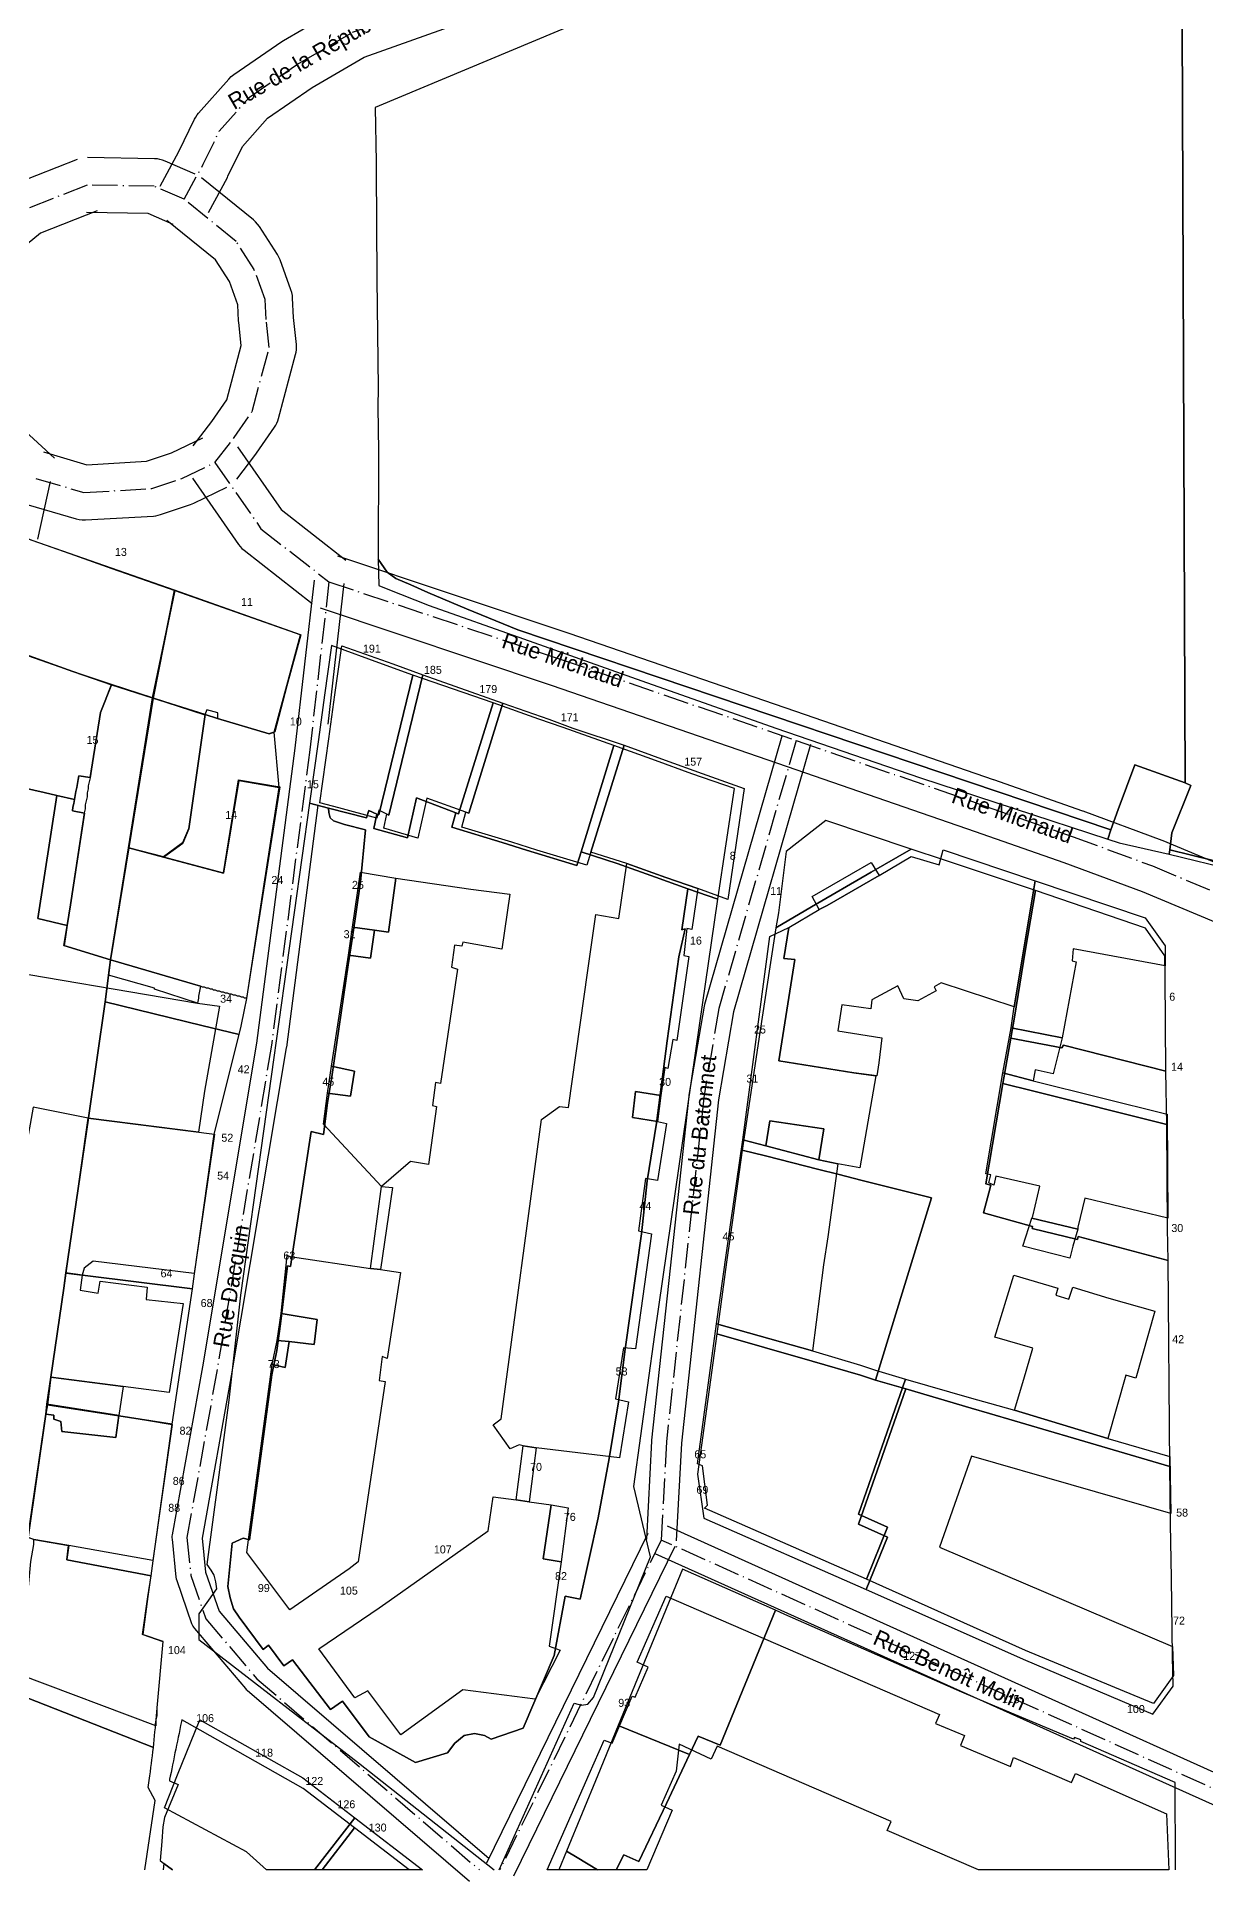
# Model space of a CAD drawing. Header units: metres. Extents: x 1927837 to 1929083, y 4266568 to 4267119.
# Drawn here: x 1928089.3 to 1928206.1, y 4266568.9 to 4266753.3 of the extents above; entities that cross this region are included whole.
import ezdxf
from ezdxf.enums import TextEntityAlignment as Align

# ---------------------------------------------------------------- set-up
doc = ezdxf.new("R2010")
doc.units = ezdxf.units.M
doc.linetypes.add('DASHDOT', pattern=[3.556, 2.54, -0.508, 0, -0.508])
for name, color, linetype in [('BAT_BATI', 8, 'CONTINUOUS'), ('CAD_LIMITE', 94, 'CONTINUOUS'), ('TXT_ADRESSE', 8, 'CONTINUOUS'), ('TXT_VOIE', 7, 'CONTINUOUS'), ('VOI_AXE', 1, 'DASHDOT'), ('VOI_BORDURE', 7, 'CONTINUOUS')]:
    doc.layers.add(name, color=color, linetype=linetype)

msp = doc.modelspace()

# ---------------------------------------------------------------- linework, layer by layer
at = {"layer": 'BAT_BATI'}
for points in [[(1928088.9, 4266702.96), (1928092.6, 4266701.66), (1928096.8, 4266700.16), (1928103.11, 4266697.95), (1928100.89, 4266687.24), (1928096.79, 4266688.55), (1928092.89, 4266689.85), (1928087.19, 4266691.86), (1928085.59, 4266692.46), (1928083.49, 4266693.06), (1928085.5, 4266703.37), (1928085.7, 4266703.37), (1928086.1, 4266704.07)], [(1928115.71, 4266693.53), (1928114.31, 4266688.43), (1928113.1, 4266683.83), (1928112.5, 4266683.63), (1928107.4, 4266685.13), (1928107.4, 4266685.73), (1928106.3, 4266686.04), (1928106.1, 4266685.54), (1928100.89, 4266687.24), (1928103.11, 4266697.95)], [(1928123.5, 4266676.01), (1928123.3, 4266675.21), (1928119.5, 4266676.22), (1928117.6, 4266676.72), (1928118.5, 4266683.12), (1928119.11, 4266687.52), (1928119.81, 4266692.43), (1928124.92, 4266690.62), (1928127.92, 4266689.52), (1928124.5, 4266675.51), (1928124.3, 4266675.61)], [(1928100.89, 4266687.24), (1928100.49, 4266684.74), (1928098.48, 4266672.23), (1928096.67, 4266661.03), (1928092.06, 4266662.43), (1928092.67, 4266666.53), (1928094.08, 4266675.74), (1928094.18, 4266676.14), (1928094.18, 4266676.54), (1928094.28, 4266676.94), (1928094.38, 4266677.34), (1928094.38, 4266677.74), (1928094.48, 4266678.14), (1928094.48, 4266678.44), (1928094.58, 4266678.84), (1928094.68, 4266679.24), (1928095.69, 4266685.74), (1928096.79, 4266688.55)], [(1928135.92, 4266686.71), (1928132.51, 4266675.7), (1928132.21, 4266675.8), (1928128.31, 4266677.21), (1928127.4, 4266673.21), (1928124, 4266674.21), (1928124.3, 4266675.61), (1928124.5, 4266675.51), (1928127.92, 4266689.52)], [(1928106.1, 4266685.54), (1928104.48, 4266674.13), (1928103.88, 4266672.73), (1928101.98, 4266671.33), (1928098.48, 4266672.23), (1928100.49, 4266684.74), (1928100.89, 4266687.24)], [(1928140.52, 4266685.1), (1928142.92, 4266684.2), (1928148.03, 4266682.49), (1928144.71, 4266671.79), (1928144.31, 4266670.49), (1928139.31, 4266671.99), (1928136.81, 4266672.8), (1928131.81, 4266674.3), (1928132.21, 4266675.8), (1928132.51, 4266675.7), (1928135.92, 4266686.71)], [(1928152.13, 4266680.99), (1928155.83, 4266679.68), (1928160.03, 4266678.18), (1928158.42, 4266667.07), (1928155.42, 4266668.17), (1928152.22, 4266669.28), (1928148.32, 4266670.68), (1928144.71, 4266671.79), (1928148.03, 4266682.49)], [(1928101.98, 4266671.33), (1928107.98, 4266669.72), (1928109.49, 4266679.03), (1928113.6, 4266678.32), (1928112.09, 4266668.62), (1928110.27, 4266657.21), (1928110.07, 4266657.21), (1928109.97, 4266657.31), (1928109.77, 4266657.31), (1928109.57, 4266657.41), (1928109.37, 4266657.41), (1928109.17, 4266657.51), (1928108.97, 4266657.51), (1928108.77, 4266657.61), (1928108.57, 4266657.61), (1928108.37, 4266657.71), (1928108.17, 4266657.71), (1928107.97, 4266657.81), (1928107.77, 4266657.81), (1928107.57, 4266657.91), (1928107.37, 4266657.91), (1928107.17, 4266658.01), (1928106.97, 4266658.01), (1928106.87, 4266658.11), (1928106.67, 4266658.11), (1928106.47, 4266658.21), (1928106.27, 4266658.21), (1928106.07, 4266658.31), (1928105.87, 4266658.31), (1928105.67, 4266658.41), (1928096.67, 4266661.03), (1928098.48, 4266672.23)], [(1928189.15, 4266668.94), (1928188.14, 4266662.94), (1928187.03, 4266656.34), (1928179.73, 4266658.75), (1928179.03, 4266658.35), (1928179.23, 4266657.95), (1928177.42, 4266656.95), (1928176.02, 4266657.15), (1928175.42, 4266658.45), (1928172.82, 4266657.05), (1928172.72, 4266656.15), (1928169.82, 4266656.55), (1928169.42, 4266653.95), (1928173.82, 4266653.25), (1928173.52, 4266650.75), (1928173.31, 4266649.44), (1928171.01, 4266649.75), (1928163.51, 4266650.95), (1928165.12, 4266661.06), (1928164.02, 4266661.16), (1928164.52, 4266664.26), (1928167.53, 4266666.06), (1928168.33, 4266666.46), (1928173.53, 4266669.46), (1928176.74, 4266671.36), (1928179.54, 4266670.55), (1928179.94, 4266672.05)], [(1928152.22, 4266669.28), (1928155.42, 4266668.17), (1928154.81, 4266664.07), (1928154.31, 4266664.17), (1928154.01, 4266661.47), (1928154.51, 4266661.37), (1928153.3, 4266652.97), (1928152.9, 4266653.07), (1928152.4, 4266650.16), (1928152.1, 4266650.26), (1928151.7, 4266647.46), (1928149.19, 4266647.87), (1928148.89, 4266645.26), (1928151.39, 4266644.86), (1928152.29, 4266644.66), (1928151.39, 4266638.96), (1928150.19, 4266639.16), (1928149.48, 4266633.95), (1928150.78, 4266633.65), (1928149.17, 4266622.15), (1928147.97, 4266622.25), (1928147.16, 4266617.14), (1928148.46, 4266616.84), (1928147.56, 4266611.24), (1928139.25, 4266612.25), (1928137.95, 4266612.45), (1928137.55, 4266612.55), (1928136.65, 4266612.15), (1928134.95, 4266614.55), (1928135.75, 4266615.15), (1928139.78, 4266645.07), (1928141.59, 4266646.37), (1928142.49, 4266646.27), (1928144.4, 4266659.98), (1928145.21, 4266665.58), (1928147.51, 4266665.18), (1928148.32, 4266670.68)], [(1928166.83, 4266667.36), (1928172.73, 4266670.76), (1928173.53, 4266669.46), (1928168.33, 4266666.46), (1928167.53, 4266666.06)], [(1928132.7, 4266668.1), (1928136.6, 4266667.59), (1928135.8, 4266662.09), (1928131.9, 4266662.79), (1928131.8, 4266662.39), (1928131.09, 4266662.49), (1928130.79, 4266660.29), (1928131.39, 4266660.09), (1928129.68, 4266648.68), (1928129.18, 4266648.78), (1928128.88, 4266646.48), (1928129.28, 4266646.38), (1928128.47, 4266640.58), (1928126.67, 4266640.88), (1928123.77, 4266638.38), (1928117.97, 4266644.59), (1928118.37, 4266647.69), (1928120.67, 4266647.39), (1928121.07, 4266649.89), (1928118.77, 4266650.4), (1928120.49, 4266661.5), (1928122.69, 4266661.2), (1928123.09, 4266664), (1928124.49, 4266663.8), (1928125.2, 4266669.2)], [(1928125.2, 4266669.2), (1928124.49, 4266663.8), (1928123.09, 4266664), (1928120.89, 4266664.31), (1928121.69, 4266669.81)], [(1928200.15, 4266665.23), (1928202.15, 4266662.43), (1928202.15, 4266660.43), (1928192.94, 4266662.13), (1928192.84, 4266660.93), (1928193.24, 4266660.83), (1928191.83, 4266653.23), (1928186.73, 4266654.23), (1928187.03, 4266656.34), (1928188.14, 4266662.94), (1928189.15, 4266668.94)], [(1928123.09, 4266664), (1928122.69, 4266661.2), (1928120.49, 4266661.5), (1928120.89, 4266664.31)], [(1928162.62, 4266663.36), (1928164.52, 4266664.26), (1928164.02, 4266661.16), (1928165.12, 4266661.06), (1928163.51, 4266650.95), (1928171.01, 4266649.75), (1928173.21, 4266649.44), (1928171.6, 4266640.24), (1928169.4, 4266640.64), (1928167.5, 4266641.04), (1928168.01, 4266644.14), (1928162.6, 4266644.95), (1928162.2, 4266642.45), (1928159.9, 4266643.05)], [(1928105.67, 4266658.41), (1928105.47, 4266657.41), (1928105.47, 4266657.21), (1928105.37, 4266656.71), (1928101.07, 4266658.12), (1928101.07, 4266658.22), (1928096.46, 4266659.52), (1928096.67, 4266661.03)], [(1928105.46, 4266643.8), (1928094.45, 4266645.21), (1928088.95, 4266646.32), (1928084.32, 4266620.3), (1928086.12, 4266620.1), (1928085.31, 4266614.8), (1928076.31, 4266616.51), (1928077.21, 4266621.31), (1928075.81, 4266621.51), (1928081.05, 4266652.53), (1928081.85, 4266652.23), (1928083.36, 4266660.44), (1928105.37, 4266656.71), (1928107.57, 4266656.41), (1928106.06, 4266647.91)], [(1928191.83, 4266653.23), (1928190.93, 4266649.63), (1928189.13, 4266650.03), (1928188.93, 4266648.93), (1928185.92, 4266649.73), (1928186.73, 4266654.23)], [(1928121.07, 4266649.89), (1928120.67, 4266647.39), (1928118.37, 4266647.69), (1928118.77, 4266650.4)], [(1928188.93, 4266648.93), (1928202.33, 4266645.61), (1928202.42, 4266635.21), (1928194.12, 4266637.21), (1928193.42, 4266634.31), (1928193.42, 4266634.11), (1928188.81, 4266635.22), (1928188.91, 4266635.42), (1928189.62, 4266638.42), (1928185.21, 4266639.42), (1928185.01, 4266638.52), (1928184.51, 4266638.73), (1928184.71, 4266639.53), (1928184.21, 4266639.63), (1928185.92, 4266649.73)], [(1928151.7, 4266647.46), (1928151.39, 4266644.86), (1928148.89, 4266645.26), (1928149.19, 4266647.87)], [(1928105.04, 4266629.69), (1928094.94, 4266630.9), (1928094.04, 4266630.2), (1928093.83, 4266629.5), (1928092.23, 4266629.71), (1928094.45, 4266645.21), (1928107.06, 4266643.6)], [(1928168.01, 4266644.14), (1928167.5, 4266641.04), (1928162.2, 4266642.45), (1928162.6, 4266644.95)], [(1928162.2, 4266642.45), (1928167.5, 4266641.04), (1928169.4, 4266640.64), (1928168.4, 4266633.34), (1928167.99, 4266630.53), (1928166.88, 4266621.93), (1928157.28, 4266624.64), (1928158.29, 4266631.74), (1928158.69, 4266634.55), (1928159.9, 4266643.05)], [(1928124.87, 4266638.28), (1928123.66, 4266630.08), (1928122.66, 4266630.18), (1928123.77, 4266638.38)], [(1928193.42, 4266634.11), (1928192.91, 4266632.41), (1928192.61, 4266631.21), (1928187.91, 4266632.42), (1928188.81, 4266635.22)], [(1928114.65, 4266631.39), (1928122.66, 4266630.18), (1928123.66, 4266630.08), (1928125.66, 4266629.77), (1928124.35, 4266621.17), (1928123.85, 4266621.37), (1928123.55, 4266618.97), (1928124.15, 4266618.87), (1928121.43, 4266600.86), (1928120.53, 4266600.16), (1928114.62, 4266596.06), (1928110.32, 4266601.77), (1928110.62, 4266604.07), (1928112.84, 4266620.58), (1928114.14, 4266620.28), (1928114.54, 4266622.88), (1928117.05, 4266622.58), (1928117.35, 4266625.08), (1928113.75, 4266625.68), (1928114.35, 4266631.49)], [(1928093.83, 4266629.5), (1928093.63, 4266628), (1928095.43, 4266627.7), (1928095.64, 4266628.9), (1928100.34, 4266628.3), (1928100.24, 4266627.09), (1928103.94, 4266626.69), (1928102.53, 4266617.79), (1928097.93, 4266618.39), (1928090.72, 4266619.3), (1928092.03, 4266628.2), (1928092.23, 4266629.71)], [(1928188, 4266619.11), (1928188.9, 4266622.21), (1928185.1, 4266623.31), (1928187.01, 4266629.52), (1928191.41, 4266628.21), (1928191.21, 4266627.51), (1928192.51, 4266627.11), (1928192.91, 4266628.31), (1928196.51, 4266627.2), (1928201.11, 4266625.9), (1928199.21, 4266619.2), (1928198.21, 4266619.5), (1928196.4, 4266613.19), (1928187.09, 4266616)], [(1928117.35, 4266625.08), (1928117.05, 4266622.58), (1928114.54, 4266622.88), (1928113.34, 4266622.98), (1928113.75, 4266625.68)], [(1928166.88, 4266621.93), (1928171.69, 4266620.52), (1928173.19, 4266620.02), (1928176.19, 4266619.12), (1928171.47, 4266605.61), (1928174.37, 4266604.31), (1928172.27, 4266599.11), (1928156.06, 4266606.23), (1928156.36, 4266606.53), (1928155.86, 4266610.43), (1928155.36, 4266610.63), (1928157.28, 4266624.64)], [(1928114.54, 4266622.88), (1928114.14, 4266620.28), (1928112.84, 4266620.58), (1928113.34, 4266622.98)], [(1928097.93, 4266618.39), (1928097.52, 4266615.49), (1928090.32, 4266616.6), (1928090.72, 4266619.3)], [(1928182.79, 4266617.21), (1928184.59, 4266616.71), (1928187.09, 4266616), (1928196.4, 4266613.19), (1928202.6, 4266611.39), (1928202.7, 4266605.68), (1928182.79, 4266611.41), (1928179.58, 4266602.3), (1928202.88, 4266592.37), (1928202.98, 4266589.47), (1928200.98, 4266586.67), (1928188.17, 4266591.99), (1928172.27, 4266599.11), (1928174.37, 4266604.31), (1928171.47, 4266605.61), (1928176.19, 4266619.12)], [(1928091.02, 4266615.5), (1928091.02, 4266615.1), (1928091.72, 4266614.89), (1928091.82, 4266613.89), (1928097.22, 4266613.29), (1928097.52, 4266615.49), (1928102.83, 4266614.58), (1928100.91, 4266600.97), (1928092.51, 4266602.48), (1928089.01, 4266603.09), (1928088.41, 4266603.29), (1928090.22, 4266615.6)], [(1928097.52, 4266615.49), (1928097.22, 4266613.29), (1928091.82, 4266613.89), (1928091.72, 4266614.89), (1928091.02, 4266615.1), (1928091.02, 4266615.5), (1928090.22, 4266615.6), (1928090.32, 4266616.6)], [(1928138.55, 4266606.84), (1928137.25, 4266607.04), (1928137.95, 4266612.45), (1928139.25, 4266612.25)], [(1928137.25, 4266607.04), (1928138.55, 4266606.84), (1928140.75, 4266606.54), (1928139.94, 4266601.14), (1928141.74, 4266600.84), (1928140.54, 4266592.43), (1928141.64, 4266592.03), (1928139.13, 4266587.13), (1928131.92, 4266588.04), (1928125.72, 4266583.54), (1928122.42, 4266587.94), (1928121.12, 4266587.25), (1928117.52, 4266592.15), (1928123.53, 4266596.25), (1928124.53, 4266596.95), (1928134.44, 4266603.95), (1928134.95, 4266607.35)], [(1928142.45, 4266606.24), (1928141.74, 4266600.84), (1928139.94, 4266601.14), (1928140.75, 4266606.54)], [(1928092.51, 4266602.48), (1928092.31, 4266601.08), (1928100.71, 4266599.47), (1928100.41, 4266597.37), (1928099.91, 4266593.57), (1928101.91, 4266592.87), (1928101.3, 4266586.26), (1928101.3, 4266585.86), (1928101.3, 4266585.46), (1928101.2, 4266585.06), (1928101.2, 4266584.66), (1928101.2, 4266584.46), (1928087.59, 4266589.58), (1928087.49, 4266589.58), (1928088.4, 4266597.58), (1928088.7, 4266600.89), (1928089.01, 4266602.59), (1928089.01, 4266603.09)], [(1928174.75, 4266574.88), (1928157.34, 4266582.41), (1928156.74, 4266581.11), (1928153.54, 4266582.61), (1928153.23, 4266579.91), (1928151.73, 4266576.51), (1928152.83, 4266576.01), (1928150.3, 4266570.06), (1928140.33, 4266570.06), (1928144.53, 4266579.62), (1928146.03, 4266583.02), (1928146.83, 4266582.72), (1928148.84, 4266587.42), (1928149.14, 4266587.32), (1928150.44, 4266590.32), (1928149.34, 4266590.82), (1928152.25, 4266597.42), (1928179.56, 4266585.59), (1928179.16, 4266584.69), (1928182.06, 4266583.48), (1928181.66, 4266582.48), (1928186.66, 4266580.38), (1928186.96, 4266581.28), (1928192.76, 4266578.77), (1928193.16, 4266579.67), (1928202.27, 4266575.66), (1928202.52, 4266570.06), (1928183.49, 4266570.06), (1928174.34, 4266573.98)], [(1928115.9, 4266579.24), (1928121.1, 4266575.24), (1928117.07, 4266570.06), (1928112.27, 4266570.06), (1928110.29, 4266571.84), (1928102.09, 4266576.25), (1928103.39, 4266579.56), (1928105.6, 4266585.06)], [(1928127.86, 4266570.06), (1928117.07, 4266570.06), (1928121.1, 4266575.24)]]:
    msp.add_lwpolyline(points, close=True, dxfattribs=at)
at = {"layer": 'CAD_LIMITE'}
for points in [[(1928208.03, 4266768.2), (1928207.87, 4266771.79), (1928207.61, 4266781.55), (1928203.74, 4266779.92), (1928204.15, 4266678.74), (1928204.7, 4266678.46), (1928202.8, 4266673.73), (1928202.61, 4266672.03), (1928209.1, 4266670.44), (1928208.95, 4266671.95), (1928208.43, 4266717.94), (1928208.4, 4266722.54), (1928208.03, 4266768.2)], [(1928204.15, 4266678.74), (1928203.74, 4266779.92), (1928197.37, 4266777.18), (1928174.46, 4266767.64), (1928159.05, 4266761.2), (1928148.1, 4266756.67), (1928123.15, 4266746.26), (1928123.23, 4266740.79), (1928123.25, 4266740.08), (1928123.31, 4266729.09), (1928123.43, 4266718.22), (1928123.41, 4266716.32), (1928123.46, 4266711.89), (1928123.43, 4266701.09), (1928124.33, 4266699.78), (1928125.21, 4266699.16), (1928126.7, 4266698.53), (1928128.4, 4266697.77), (1928132.26, 4266696.14), (1928137.42, 4266694.02), (1928196.72, 4266674.02), (1928197.45, 4266676.07), (1928199.11, 4266680.53), (1928204.15, 4266678.74)], [(1928096.76, 4266688.53), (1928100.94, 4266687.2), (1928103.09, 4266697.98), (1928096.76, 4266700.19), (1928092.56, 4266701.67), (1928088.85, 4266702.97), (1928086.07, 4266704.03), (1928085.74, 4266703.36), (1928085.49, 4266703.32), (1928083.53, 4266693.09), (1928085.61, 4266692.41), (1928087.23, 4266691.89), (1928092.91, 4266689.88), (1928096.76, 4266688.53)], [(1928196.72, 4266674.02), (1928137.42, 4266694.02), (1928132.26, 4266696.14), (1928128.4, 4266697.77), (1928126.7, 4266698.53), (1928125.21, 4266699.16), (1928124.33, 4266699.78), (1928123.43, 4266701.09), (1928123.51, 4266698.46), (1928124.24, 4266698.16), (1928128.54, 4266696.47), (1928137.97, 4266693.13), (1928149.81, 4266688.94), (1928163.21, 4266684.2), (1928177.68, 4266679.22), (1928196.41, 4266673.1), (1928196.72, 4266674.02)], [(1928106.14, 4266685.56), (1928107.39, 4266685.18), (1928112.53, 4266683.63), (1928113.05, 4266683.81), (1928114.3, 4266688.47), (1928115.68, 4266693.54), (1928103.09, 4266697.98), (1928100.94, 4266687.2), (1928106.14, 4266685.56)], [(1928118.46, 4266676.21), (1928122.29, 4266675.25), (1928122.51, 4266675.97), (1928123.3, 4266675.61), (1928123.52, 4266675.53), (1928126.9, 4266689.51), (1928123.89, 4266690.61), (1928118.78, 4266692.46), (1928118.08, 4266687.49), (1928117.47, 4266683.08), (1928116.59, 4266676.7), (1928118.46, 4266676.21)], [(1928096.76, 4266688.53), (1928092.91, 4266689.88), (1928087.23, 4266691.89), (1928086.28, 4266686.23), (1928084.84, 4266678.94), (1928090.03, 4266677.77), (1928091.32, 4266677.47), (1928093.08, 4266677.07), (1928093.15, 4266677.46), (1928093.22, 4266677.86), (1928093.3, 4266678.26), (1928093.37, 4266678.67), (1928093.44, 4266679.06), (1928093.51, 4266679.43), (1928094.64, 4266679.27), (1928095.66, 4266685.78), (1928096.76, 4266688.53)], [(1928096.76, 4266688.53), (1928095.66, 4266685.78), (1928094.64, 4266679.27), (1928093.51, 4266679.43), (1928093.44, 4266679.06), (1928093.37, 4266678.67), (1928093.3, 4266678.26), (1928093.22, 4266677.86), (1928093.15, 4266677.46), (1928093.08, 4266677.07), (1928093, 4266676.67), (1928092.92, 4266676.29), (1928092.87, 4266675.95), (1928094.08, 4266675.71), (1928092.66, 4266666.55), (1928092.33, 4266664.47), (1928092.02, 4266662.46), (1928096.67, 4266661.03), (1928098.5, 4266672.22), (1928100.53, 4266684.72), (1928100.94, 4266687.2), (1928096.76, 4266688.53)], [(1928123.3, 4266675.61), (1928123, 4266674.18), (1928126.37, 4266673.23), (1928127.29, 4266677.23), (1928131.21, 4266675.75), (1928131.47, 4266675.65), (1928134.94, 4266686.73), (1928126.9, 4266689.51), (1928123.52, 4266675.53), (1928123.3, 4266675.61)], [(1928106.14, 4266685.56), (1928100.94, 4266687.2), (1928100.53, 4266684.72), (1928098.5, 4266672.22), (1928101.97, 4266671.29), (1928103.92, 4266672.71), (1928104.5, 4266674.12), (1928106.14, 4266685.56)], [(1928131.21, 4266675.75), (1928130.8, 4266674.31), (1928135.84, 4266672.77), (1928138.28, 4266672.01), (1928143.32, 4266670.47), (1928143.75, 4266671.82), (1928147, 4266682.45), (1928141.95, 4266684.25), (1928139.5, 4266685.11), (1928134.94, 4266686.73), (1928131.47, 4266675.65), (1928131.21, 4266675.75)], [(1928106.14, 4266685.56), (1928104.5, 4266674.12), (1928103.92, 4266672.71), (1928101.97, 4266671.29), (1928107.96, 4266669.71), (1928109.52, 4266678.98), (1928113.55, 4266678.28), (1928113.05, 4266683.81), (1928112.53, 4266683.63), (1928107.39, 4266685.18), (1928106.14, 4266685.56)], [(1928143.75, 4266671.82), (1928147.34, 4266670.66), (1928151.18, 4266669.3), (1928154.42, 4266668.14), (1928157.4, 4266667.09), (1928159.06, 4266678.17), (1928154.82, 4266679.64), (1928151.16, 4266680.96), (1928147, 4266682.45), (1928143.75, 4266671.82)], [(1928204.15, 4266678.74), (1928199.11, 4266680.53), (1928197.45, 4266676.07), (1928196.72, 4266674.02), (1928196.41, 4266673.1), (1928197.53, 4266672.75), (1928202.54, 4266671.6), (1928202.61, 4266672.03), (1928202.8, 4266673.73), (1928204.7, 4266678.46), (1928204.15, 4266678.74)], [(1928088.43, 4266603.3), (1928090.22, 4266615.61), (1928090.36, 4266616.56), (1928090.71, 4266619.31), (1928092, 4266628.22), (1928092.21, 4266629.74), (1928094.46, 4266645.23), (1928096.15, 4266656.84), (1928096.48, 4266659.48), (1928096.67, 4266661.03), (1928092.02, 4266662.46), (1928092.33, 4266664.47), (1928089.4, 4266665.16), (1928091.32, 4266677.47), (1928090.03, 4266677.77), (1928084.84, 4266678.94)], [(1928091.32, 4266677.47), (1928089.4, 4266665.16), (1928092.33, 4266664.47), (1928092.66, 4266666.55), (1928094.08, 4266675.71), (1928092.87, 4266675.95), (1928092.92, 4266676.29), (1928093, 4266676.67), (1928093.08, 4266677.07), (1928091.32, 4266677.47)], [(1928096.15, 4266656.84), (1928105.82, 4266654.46), (1928109.53, 4266653.56), (1928109.75, 4266654.4), (1928110.08, 4266656.04), (1928110.32, 4266657.18), (1928112.05, 4266668.6), (1928113.55, 4266678.28), (1928109.52, 4266678.98), (1928107.96, 4266669.71), (1928101.97, 4266671.29), (1928098.5, 4266672.22), (1928096.67, 4266661.03), (1928096.48, 4266659.48), (1928096.15, 4266656.84)], [(1928118.46, 4266676.21), (1928116.59, 4266676.7), (1928109.68, 4266627.51), (1928108.52, 4266617.02), (1928106.32, 4266600.57), (1928106.71, 4266600.01), (1928107.01, 4266599.5), (1928107.16, 4266598.84), (1928107.28, 4266598.15), (1928105.52, 4266595.65), (1928105.52, 4266593.07), (1928121.46, 4266580.76), (1928135.03, 4266570.06)], [(1928118.46, 4266676.21), (1928118.5, 4266675.76), (1928118.65, 4266675.24), (1928118.98, 4266674.92), (1928120.08, 4266674.58), (1928122.19, 4266674.05), (1928121.66, 4266668.83), (1928120.86, 4266663.29), (1928120.44, 4266660.53), (1928118.8, 4266649.35), (1928118.37, 4266646.73), (1928117.97, 4266643.58), (1928116.73, 4266643.86), (1928114.67, 4266630.38), (1928114.37, 4266630.45), (1928113.69, 4266624.63), (1928113.32, 4266621.98), (1928112.81, 4266619.53), (1928110.59, 4266603.04), (1928109.93, 4266603.23), (1928108.83, 4266602.73), (1928108.41, 4266598.39), (1928108.63, 4266597.26), (1928108.99, 4266596.14), (1928109.53, 4266595.31), (1928111.95, 4266592.08), (1928112.48, 4266592.52), (1928114.02, 4266590.44), (1928114.87, 4266591.06), (1928118.67, 4266586.1), (1928119.87, 4266586.92), (1928122.54, 4266583.36), (1928127.17, 4266580.8), (1928130.36, 4266581.76), (1928131.12, 4266582.73), (1928132.03, 4266583.48), (1928133.09, 4266583.68), (1928134.09, 4266583.49), (1928134.75, 4266583.12), (1928137.95, 4266584.21), (1928141.04, 4266591.49), (1928142.15, 4266597.41), (1928143.64, 4266597.13), (1928145.45, 4266605.26), (1928146.53, 4266611.19), (1928147.47, 4266616.84), (1928148.15, 4266622.12), (1928149.76, 4266633.65), (1928150.35, 4266638.95), (1928151.27, 4266644.7), (1928152.33, 4266652.93), (1928153.5, 4266661.35), (1928154.15, 4266664.12), (1928153.81, 4266664.04), (1928154.42, 4266668.14), (1928151.18, 4266669.3), (1928147.34, 4266670.66), (1928143.75, 4266671.82), (1928143.32, 4266670.47), (1928138.28, 4266672.01), (1928135.84, 4266672.77), (1928130.8, 4266674.31), (1928131.21, 4266675.75), (1928127.29, 4266677.23), (1928126.37, 4266673.23), (1928123, 4266674.18), (1928123.3, 4266675.61), (1928122.51, 4266675.97), (1928122.29, 4266675.25), (1928118.46, 4266676.21)], [(1928135.55, 4266570.06), (1928143.04, 4266586.73), (1928143.76, 4266586.51), (1928144.41, 4266586.62), (1928144.98, 4266587.27), (1928150.67, 4266601.34), (1928149, 4266608.39), (1928151.1, 4266623.58), (1928155.57, 4266654.47), (1928157.4, 4266667.09), (1928154.42, 4266668.14), (1928153.81, 4266664.04), (1928154.15, 4266664.12), (1928153.5, 4266661.35), (1928152.33, 4266652.93), (1928151.27, 4266644.7), (1928150.35, 4266638.95), (1928149.76, 4266633.65), (1928148.15, 4266622.12), (1928147.47, 4266616.84), (1928146.53, 4266611.19), (1928145.45, 4266605.26), (1928143.64, 4266597.13), (1928142.15, 4266597.41), (1928141.04, 4266591.49), (1928137.95, 4266584.21), (1928134.75, 4266583.12), (1928134.09, 4266583.49), (1928133.09, 4266583.68), (1928132.03, 4266583.48), (1928131.12, 4266582.73), (1928130.36, 4266581.76), (1928127.17, 4266580.8), (1928122.54, 4266583.36), (1928119.87, 4266586.92), (1928118.67, 4266586.1), (1928114.87, 4266591.06), (1928114.02, 4266590.44), (1928112.48, 4266592.52), (1928111.95, 4266592.08), (1928109.53, 4266595.31), (1928108.99, 4266596.14), (1928108.63, 4266597.26), (1928108.41, 4266598.39), (1928108.83, 4266602.73), (1928109.93, 4266603.23), (1928110.59, 4266603.04), (1928112.81, 4266619.53), (1928113.32, 4266621.98), (1928113.69, 4266624.63), (1928114.37, 4266630.45), (1928114.67, 4266630.38), (1928116.73, 4266643.86), (1928117.97, 4266643.58), (1928118.37, 4266646.73), (1928118.8, 4266649.35), (1928120.44, 4266660.53), (1928120.86, 4266663.29), (1928121.66, 4266668.83), (1928122.19, 4266674.05), (1928120.08, 4266674.58), (1928118.98, 4266674.92), (1928118.65, 4266675.24), (1928118.5, 4266675.76), (1928118.46, 4266676.21)], [(1928163.22, 4266664.25), (1928166.78, 4266666.34), (1928172.75, 4266669.79), (1928176.74, 4266672.11), (1928168.21, 4266674.97), (1928164.25, 4266671.86), (1928163.46, 4266665.75), (1928163.22, 4266664.25)], [(1928176.2, 4266618.14), (1928182.75, 4266616.22), (1928184.58, 4266615.68), (1928187.06, 4266614.95), (1928196.37, 4266612.22), (1928202.6, 4266610.39), (1928202.43, 4266630.98), (1928193.43, 4266633.36), (1928193.37, 4266633.07), (1928188.83, 4266634.19), (1928188.87, 4266634.37), (1928183.99, 4266635.75), (1928184.5, 4266637.73), (1928184.71, 4266638.52), (1928184.21, 4266638.63), (1928185.92, 4266648.68), (1928186.71, 4266653.21), (1928187.07, 4266655.3), (1928188.15, 4266661.89), (1928189.16, 4266667.96), (1928179.96, 4266671.04), (1928176.74, 4266672.11), (1928172.75, 4266669.79), (1928166.78, 4266666.34), (1928163.22, 4266664.25), (1928162.62, 4266660.35), (1928161.61, 4266653.78), (1928159.84, 4266642.02), (1928162.17, 4266641.44), (1928167.52, 4266640.08), (1928169.42, 4266639.6), (1928171.85, 4266638.97), (1928178.76, 4266637.23), (1928175.98, 4266628.13), (1928173.19, 4266619.02), (1928176.2, 4266618.14)], [(1928202.54, 4266671.6), (1928209.11, 4266669.99), (1928209.1, 4266670.44), (1928202.61, 4266672.03), (1928202.54, 4266671.6)], [(1928202.22, 4266649.92), (1928202.13, 4266659.42), (1928202.11, 4266661.42), (1928200.18, 4266664.21), (1928189.16, 4266667.96), (1928188.15, 4266661.89), (1928187.07, 4266655.3), (1928186.71, 4266653.21), (1928191.8, 4266652.25), (1928191.97, 4266652.51), (1928202.22, 4266649.92)], [(1928104.86, 4266628.15), (1928105.08, 4266629.65), (1928107.05, 4266643.62), (1928109.53, 4266653.56), (1928105.82, 4266654.46), (1928096.15, 4266656.84), (1928094.46, 4266645.23), (1928092.21, 4266629.74), (1928093.88, 4266629.52), (1928104.86, 4266628.15)], [(1928202.22, 4266649.92), (1928191.97, 4266652.51), (1928191.8, 4266652.25), (1928186.71, 4266653.21), (1928185.92, 4266648.68), (1928188.88, 4266647.94), (1928202.3, 4266644.58), (1928202.22, 4266649.92)], [(1928185.92, 4266648.68), (1928184.21, 4266638.63), (1928184.71, 4266638.52), (1928184.5, 4266637.73), (1928183.99, 4266635.75), (1928188.87, 4266634.37), (1928188.83, 4266634.19), (1928193.37, 4266633.07), (1928193.43, 4266633.36), (1928202.43, 4266630.98), (1928202.37, 4266634.18), (1928202.3, 4266644.58), (1928188.88, 4266647.94), (1928185.92, 4266648.68)], [(1928157.31, 4266623.66), (1928166.83, 4266620.9), (1928171.69, 4266619.5), (1928173.19, 4266619.02), (1928175.98, 4266628.13), (1928178.76, 4266637.23), (1928171.85, 4266638.97), (1928169.42, 4266639.6), (1928167.52, 4266640.08), (1928162.17, 4266641.44), (1928159.84, 4266642.02), (1928158.67, 4266633.56), (1928158.29, 4266630.8), (1928157.31, 4266623.66)], [(1928104.86, 4266628.15), (1928093.88, 4266629.52), (1928092.21, 4266629.74), (1928092, 4266628.22), (1928090.71, 4266619.31), (1928090.36, 4266616.56), (1928097.52, 4266615.44), (1928102.83, 4266614.62), (1928104.86, 4266628.15)], [(1928176.2, 4266618.14), (1928173.19, 4266619.02), (1928171.69, 4266619.5), (1928166.83, 4266620.9), (1928157.31, 4266623.66), (1928155.36, 4266609.62), (1928156.02, 4266605.22), (1928172.23, 4266598.08), (1928174.38, 4266603.32), (1928171.49, 4266604.61), (1928176.2, 4266618.14)], [(1928176.2, 4266618.14), (1928171.49, 4266604.61), (1928174.38, 4266603.32), (1928172.23, 4266598.08), (1928188.18, 4266591.01), (1928200.92, 4266585.62), (1928202.93, 4266588.43), (1928202.89, 4266591.38), (1928202.77, 4266599.2), (1928202.67, 4266604.65), (1928202.6, 4266610.39), (1928196.37, 4266612.22), (1928187.06, 4266614.95), (1928184.58, 4266615.68), (1928182.75, 4266616.22), (1928176.2, 4266618.14)], [(1928090.36, 4266616.56), (1928090.22, 4266615.61), (1928088.43, 4266603.3), (1928089.02, 4266603.08), (1928092.49, 4266602.47), (1928092.3, 4266601.04), (1928100.73, 4266599.44), (1928100.95, 4266600.95), (1928102.83, 4266614.62), (1928097.52, 4266615.44), (1928090.36, 4266616.56)], [(1928087.25, 4266587.7), (1928100.99, 4266582.27), (1928101.01, 4266582.65), (1928101.05, 4266583.05), (1928101.09, 4266583.45), (1928101.12, 4266583.85), (1928101.16, 4266584.25), (1928101.18, 4266584.43), (1928101.19, 4266584.64), (1928101.23, 4266585.04), (1928101.27, 4266585.45), (1928101.3, 4266585.85), (1928101.34, 4266586.25), (1928101.93, 4266592.87), (1928099.87, 4266593.59), (1928100.42, 4266597.34), (1928100.73, 4266599.44), (1928092.3, 4266601.04), (1928092.49, 4266602.47), (1928089.02, 4266603.08)], [(1928163.18, 4266596), (1928153.86, 4266600.12), (1928147.44, 4266584.49), (1928154.58, 4266581.6), (1928155.44, 4266583.42), (1928157.65, 4266582.51), (1928163.18, 4266596)], [(1928163.18, 4266596), (1928157.65, 4266582.51), (1928155.44, 4266583.42), (1928154.58, 4266581.6), (1928152.27, 4266576.7), (1928149.52, 4266570.89), (1928148, 4266571.57), (1928147.24, 4266570.06)], [(1928203.18, 4266570.06), (1928203.16, 4266570.51), (1928203.14, 4266578.78), (1928193.71, 4266582.87), (1928193.7, 4266583.04), (1928193.07, 4266583.28), (1928192.97, 4266583.12), (1928184.49, 4266586.69), (1928181.81, 4266587.82), (1928164.12, 4266595.59), (1928163.18, 4266596)], [(1928100.11, 4266570.06), (1928101.14, 4266577), (1928100.44, 4266578.29), (1928100.61, 4266579.45), (1928100.66, 4266579.86), (1928100.72, 4266580.27), (1928100.76, 4266580.67), (1928100.82, 4266581.06), (1928100.88, 4266581.45), (1928100.92, 4266581.86), (1928100.99, 4266582.27), (1928087.25, 4266587.7)], [(1928117.83, 4266570.06), (1928121.07, 4266574.25), (1928115.95, 4266578.19), (1928105.63, 4266584.02), (1928103.81, 4266585.04), (1928103.78, 4266584.89), (1928103.69, 4266584.49), (1928103.62, 4266584.08), (1928103.53, 4266583.7), (1928103.45, 4266583.32), (1928103.37, 4266582.93), (1928103.29, 4266582.53), (1928103.2, 4266582.13), (1928103.12, 4266581.74), (1928103.04, 4266581.35), (1928102.96, 4266580.96), (1928102.88, 4266580.56), (1928102.81, 4266580.16), (1928102.74, 4266579.8), (1928102.65, 4266579.42), (1928102.59, 4266579.11), (1928102.56, 4266578.94), (1928103.43, 4266578.57), (1928102.09, 4266575.28), (1928101.92, 4266574.35), (1928101.8, 4266572.89), (1928101.64, 4266570.99), (1928102.02, 4266570.7), (1928102.86, 4266570.06)], [(1928154.58, 4266581.6), (1928147.44, 4266584.49), (1928145.4, 4266579.52), (1928142.28, 4266571.93), (1928143.35, 4266571.29), (1928145.37, 4266570.06)], [(1928147.24, 4266570.06), (1928148, 4266571.57), (1928149.52, 4266570.89), (1928152.27, 4266576.7), (1928154.58, 4266581.6)], [(1928126.55, 4266570.06), (1928121.07, 4266574.25), (1928117.83, 4266570.06)], [(1928102.86, 4266570.06), (1928102.02, 4266570.7), (1928101.93, 4266570.06)], [(1928145.37, 4266570.06), (1928143.35, 4266571.29), (1928142.28, 4266571.93), (1928141.51, 4266570.06)]]:
    msp.add_lwpolyline(points, dxfattribs=at)
at = {"layer": 'VOI_AXE'}
for points in [[(1928104.04, 4266737.08), (1928105.95, 4266740.58), (1928107.55, 4266743.88), (1928110.56, 4266747.28), (1928115.37, 4266750.58), (1928120.87, 4266753.77), (1928136.59, 4266759.36)], [(1928094.34, 4266738.49), (1928088.23, 4266736.09), (1928085.63, 4266733.89), (1928082.42, 4266728.09), (1928081.71, 4266720.08)], [(1928104.04, 4266737.08), (1928101.04, 4266738.38), (1928094.34, 4266738.49)], [(1928107.12, 4266710.75), (1928109.03, 4266713.25), (1928110.83, 4266715.85), (1928112.54, 4266722.26), (1928112.24, 4266725.06), (1928112.14, 4266727.06), (1928111.04, 4266730.06), (1928109.24, 4266732.87), (1928104.04, 4266737.08)], [(1928089.21, 4266709.17), (1928094.01, 4266707.76), (1928100.81, 4266708.16), (1928103.82, 4266709.16), (1928107.12, 4266710.75)], [(1928107.12, 4266710.75), (1928111.72, 4266704.14), (1928118.52, 4266698.83)], [(1928118.52, 4266698.83), (1928116.6, 4266682.02), (1928112.77, 4266652.5), (1928107.34, 4266620.08), (1928104.32, 4266603.27), (1928104.71, 4266599.47), (1928106.21, 4266595.16), (1928111.31, 4266589.16), (1928133.56, 4266570.06)], [(1928118.52, 4266698.83), (1928141.63, 4266691.11), (1928165.24, 4266682.98)], [(1928165.24, 4266682.98), (1928157.51, 4266656.16), (1928156, 4266647.26), (1928152.26, 4266612.84), (1928151.75, 4266603.03)], [(1928165.24, 4266682.98), (1928184.05, 4266676.45), (1928192.95, 4266673.34), (1928200.86, 4266670.43), (1928208.26, 4266667.33)], [(1928151.75, 4266603.03), (1928135.62, 4266570.06)], [(1928209.47, 4266577.05), (1928151.75, 4266603.03)]]:
    msp.add_lwpolyline(points, dxfattribs=at)
at = {"layer": 'VOI_BORDURE'}
for points in [[(1928101.63, 4266738.39), (1928103.5, 4266741.84), (1928105.08, 4266745.08), (1928105.2, 4266745.3), (1928105.34, 4266745.51), (1928105.49, 4266745.7), (1928108.5, 4266749.1), (1928108.74, 4266749.34), (1928109, 4266749.55), (1928113.81, 4266752.84), (1928113.98, 4266752.96), (1928119.49, 4266756.15), (1928119.72, 4266756.27), (1928119.95, 4266756.36), (1928135.67, 4266761.95)], [(1928106.46, 4266735.76), (1928108.36, 4266739.26), (1928108.42, 4266739.38), (1928109.86, 4266742.34), (1928112.39, 4266745.2), (1928116.84, 4266748.25), (1928122.03, 4266751.27), (1928137.51, 4266756.77)], [(1928093.33, 4266741.05), (1928087.23, 4266738.65), (1928086.95, 4266738.53), (1928086.7, 4266738.37), (1928086.46, 4266738.19), (1928083.85, 4266735.99), (1928083.67, 4266735.82), (1928083.5, 4266735.64), (1928083.35, 4266735.44), (1928083.22, 4266735.22), (1928080.01, 4266729.42), (1928079.89, 4266729.16), (1928079.79, 4266728.89), (1928079.72, 4266728.62), (1928079.68, 4266728.33), (1928078.97, 4266720.33)], [(1928105.14, 4266739.6), (1928102.14, 4266740.9), (1928101.88, 4266741), (1928101.62, 4266741.07), (1928101.36, 4266741.11), (1928101.09, 4266741.13), (1928094.38, 4266741.24)], [(1928109.31, 4266709.09), (1928111.21, 4266711.59), (1928111.29, 4266711.69), (1928113.09, 4266714.29), (1928113.22, 4266714.49), (1928113.32, 4266714.7), (1928113.42, 4266714.92), (1928113.49, 4266715.15), (1928115.19, 4266721.55), (1928115.25, 4266721.79), (1928115.28, 4266722.04), (1928115.29, 4266722.3), (1928115.27, 4266722.55), (1928114.98, 4266725.27), (1928114.89, 4266727.2), (1928114.86, 4266727.47), (1928114.8, 4266727.74), (1928114.72, 4266728.01), (1928113.63, 4266731.01), (1928113.51, 4266731.29), (1928113.36, 4266731.55), (1928111.56, 4266734.35), (1928111.39, 4266734.59), (1928111.19, 4266734.81), (1928110.97, 4266735.01), (1928105.77, 4266739.22)], [(1928095.34, 4266735.93), (1928089.66, 4266733.7), (1928087.79, 4266732.12), (1928085.11, 4266727.27), (1928084.45, 4266719.84)], [(1928102.95, 4266734.56), (1928100.45, 4266735.64), (1928094.29, 4266735.74)], [(1928104.93, 4266712.42), (1928106.8, 4266714.87), (1928108.3, 4266717.03), (1928109.75, 4266722.47), (1928109.5, 4266724.77), (1928109.49, 4266724.92), (1928109.41, 4266726.51), (1928108.56, 4266728.84), (1928107.17, 4266731.01), (1928102.31, 4266734.94)], [(1928084.25, 4266721.14), (1928086.14, 4266716.59), (1928087.7, 4266714.28), (1928091.07, 4266711.2)], [(1928089.98, 4266711.81), (1928094.32, 4266710.54), (1928100.29, 4266710.88), (1928102.78, 4266711.71), (1928105.92, 4266713.23)], [(1928109.38, 4266712.32), (1928113.74, 4266706.06), (1928120.21, 4266701)], [(1928089.42, 4266703.1), (1928090.67, 4266708.85)], [(1928104.86, 4266709.18), (1928109.46, 4266702.57), (1928109.63, 4266702.36), (1928109.82, 4266702.16), (1928110.03, 4266701.98), (1928116.83, 4266696.67)], [(1928088.43, 4266706.53), (1928093.24, 4266705.12), (1928093.54, 4266705.05), (1928093.85, 4266705.02), (1928094.17, 4266705.02), (1928100.97, 4266705.41), (1928101.21, 4266705.44), (1928101.45, 4266705.48), (1928101.68, 4266705.55), (1928104.68, 4266706.55), (1928105.02, 4266706.68), (1928108.32, 4266708.28)], [(1928119.39, 4266701.44), (1928142.5, 4266693.71), (1928142.52, 4266693.71), (1928166.14, 4266685.58)], [(1928117.03, 4266699), (1928115.11, 4266682.2), (1928111.29, 4266652.72), (1928105.86, 4266620.34), (1928102.84, 4266603.54), (1928102.82, 4266603.4), (1928102.82, 4266603.26), (1928102.83, 4266603.12), (1928103.22, 4266599.31), (1928103.25, 4266599.14), (1928103.3, 4266598.98), (1928104.79, 4266594.67), (1928104.85, 4266594.54), (1928104.91, 4266594.42), (1928104.98, 4266594.3), (1928105.07, 4266594.19), (1928110.17, 4266588.19), (1928110.25, 4266588.1), (1928110.33, 4266588.02), (1928132.58, 4266568.93)], [(1928120.01, 4266698.66), (1928118.41, 4266684.61)], [(1928117.65, 4266696.23), (1928140.75, 4266688.5), (1928164.34, 4266680.38)], [(1928166.14, 4266685.58), (1928184.95, 4266679.05), (1928184.96, 4266679.05), (1928193.86, 4266675.94), (1928193.9, 4266675.92), (1928201.81, 4266673.01), (1928201.92, 4266672.97), (1928209.32, 4266669.86)], [(1928163.8, 4266683.39), (1928156.07, 4266656.58), (1928156.03, 4266656.41), (1928154.52, 4266647.51), (1928154.51, 4266647.42), (1928150.77, 4266613), (1928150.77, 4266612.91), (1928150.26, 4266603.11)], [(1928166.68, 4266682.56), (1928158.97, 4266655.83), (1928157.49, 4266647.05), (1928153.76, 4266612.72), (1928153.25, 4266602.95)], [(1928164.34, 4266680.38), (1928183.14, 4266673.86), (1928192.02, 4266670.76), (1928199.85, 4266667.87), (1928207.19, 4266664.79)], [(1928117.4, 4266676.49), (1928114.26, 4266652.31), (1928114.25, 4266652.25), (1928108.82, 4266619.84), (1928108.81, 4266619.82), (1928105.83, 4266603.22), (1928106.19, 4266599.8), (1928107.54, 4266595.92), (1928112.38, 4266590.22), (1928134.53, 4266571.2)], [(1928210.09, 4266578.42), (1928152.37, 4266604.4)], [(1928150.41, 4266603.69), (1928134.27, 4266570.72)], [(1928153.1, 4266602.37), (1928136.97, 4266569.41)], [(1928208.86, 4266575.69), (1928151.14, 4266601.66)]]:
    msp.add_lwpolyline(points, dxfattribs=at)

# ---------------------------------------------------------------- texts
at = {"layer": 'TXT_ADRESSE'}
for s, p in [('13', (1928097.12, 4266701.42)), ('11', (1928109.73, 4266696.42)), ('191', (1928121.92, 4266691.75)), ('185', (1928128.02, 4266689.63)), ('179', (1928133.56, 4266687.71)), ('10', (1928114.61, 4266684.47)), ('171', (1928141.7, 4266684.89)), ('15', (1928094.28, 4266682.62)), ('157', (1928154.05, 4266680.45)), ('15', (1928116.32, 4266678.19)), ('14', (1928108.15, 4266675.12)), ('8', (1928158.6, 4266671.04)), ('24', (1928112.77, 4266668.62)), ('25', (1928120.82, 4266668.13)), ('11', (1928162.64, 4266667.52)), ('31', (1928119.99, 4266663.2)), ('16', (1928154.62, 4266662.56)), ('34', (1928107.64, 4266656.75)), ('6', (1928202.55, 4266656.95)), ('25', (1928161.03, 4266653.67)), ('42', (1928109.39, 4266649.69)), ('14', (1928202.73, 4266649.95)), ('45', (1928117.86, 4266648.45)), ('30', (1928151.54, 4266648.43)), ('31', (1928160.27, 4266648.76)), ('52', (1928107.76, 4266642.85)), ('54', (1928107.34, 4266639.06)), ('44', (1928149.56, 4266636.03)), ('45', (1928157.88, 4266632.99)), ('30', (1928202.76, 4266633.82)), ('63', (1928113.96, 4266631.07)), ('64', (1928101.68, 4266629.29)), ('68', (1928105.69, 4266626.32)), ('42', (1928202.85, 4266622.71)), ('73', (1928112.4, 4266620.22)), ('58', (1928147.19, 4266619.48)), ('82', (1928103.58, 4266613.56)), ('65', (1928155.06, 4266611.2)), ('86', (1928102.9, 4266608.54)), ('70', (1928138.63, 4266609.94)), ('69', (1928155.27, 4266607.65)), ('88', (1928102.45, 4266605.85)), ('76', (1928142.01, 4266604.94)), ('58', (1928203.24, 4266605.37)), ('107', (1928129.01, 4266601.69)), ('99', (1928111.41, 4266597.83)), ('105', (1928119.62, 4266597.57)), ('82', (1928141.13, 4266599.02)), ('72', (1928202.93, 4266594.57)), ('104', (1928102.42, 4266591.62)), ('127', (1928175.95, 4266591.05)), ('93', (1928147.45, 4266586.35)), ('115', (1928185.8, 4266586.72)), ('106', (1928105.24, 4266584.82)), ('100', (1928198.32, 4266585.73)), ('118', (1928111.14, 4266581.37)), ('122', (1928116.16, 4266578.54)), ('126', (1928119.37, 4266576.21)), ('130', (1928122.5, 4266573.88))]:
    msp.add_text(s, height=0.8, dxfattribs=at).set_placement(p)
at = {"layer": 'TXT_VOIE'}
for s, rotation, p in [('Rue de la République', 30.1374, (1928117.54, 4266751.84)), ('Rue Michaud', -18.7738, (1928141.91, 4266691.01)), ('Rue Michaud', -19.257, (1928186.87, 4266675.47)), ('Rue du Batonnet', -276.3253, (1928155.59, 4266643.53)), ('Rue Dacquin', -279.5158, (1928108.73, 4266628.42)), ('Rue Benoît Molin', 335.7716, (1928180.61, 4266590.04))]:
    msp.add_text(s, height=1.6, rotation=rotation, dxfattribs=at).set_placement(p, align=Align.MIDDLE_CENTER)

doc.saveas('drawing.dxf')
